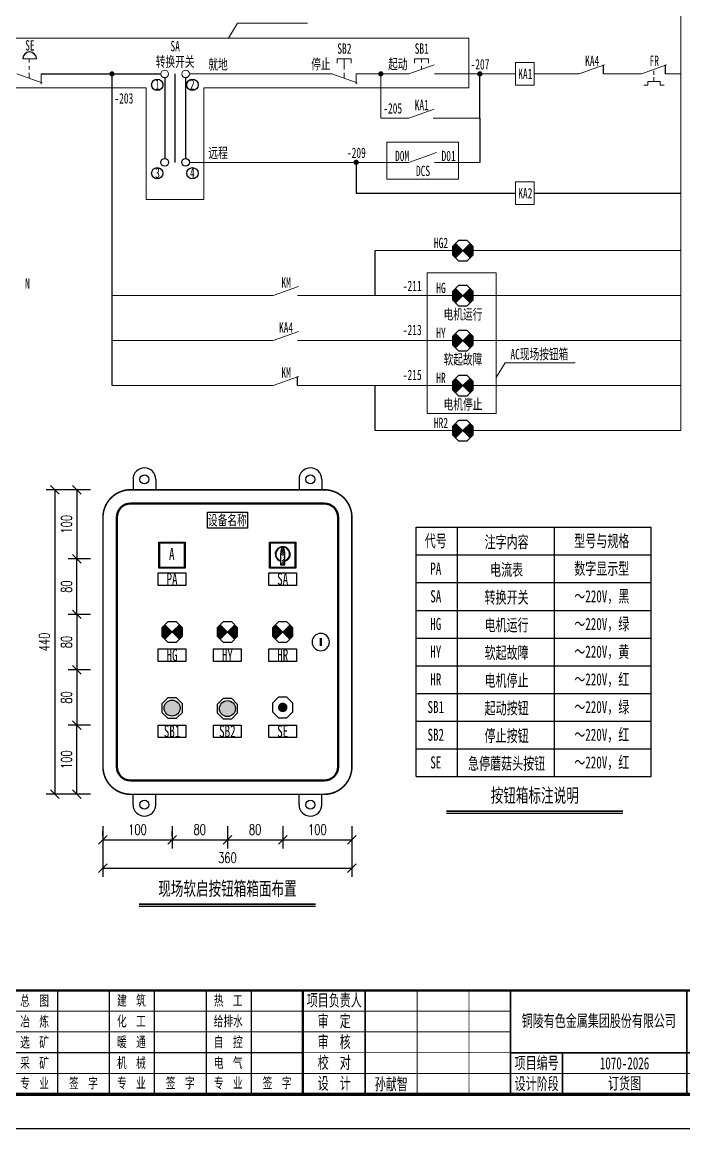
# Model space of a CAD drawing. Header units: millimetres. Extents: x -24326 to 675674, y 148048 to 606396.
# Drawn here: x 317151 to 336288, y 167048 to 199024 of the extents above; entities that cross this region are included whole.
import ezdxf
from ezdxf.enums import TextEntityAlignment as Align

# ---------------------------------------------------------------- set-up
doc = ezdxf.new("R2010")
doc.units = ezdxf.units.MM
doc.linetypes.add('常规', pattern=[20, 10, 0, 10])
for name, color, linetype in [('1', 7, 'Continuous'), ('4', 1, 'Continuous'), ('D1', 4, 'Continuous'), ('动力平面导线层', 3, '常规'), ('图框', 7, 'Continuous'), ('文字', 7, 'Continuous'), ('标注-照明', 7, 'Continuous'), ('照明平面导线层', 3, 'Continuous'), ('照明平面设备层', 1, 'Continuous'), ('电气-接地设计-接地线', 3, '接地线'), ('表格图框层', 7, 'Continuous')]:
    doc.layers.add(name, color=color, linetype=linetype)
for name, color, linetype, lineweight in [('CAXA0层', 7, 'Continuous', 25), ('SW', 8, 'Continuous', 20), ('TEXT', 4, 'Continuous', 0)]:
    doc.layers.add(name, color=color, linetype=linetype, lineweight=lineweight)
doc.styles.add('DIM_FONT', font='SIMPLEX', dxfattribs={"width": 0.7, "bigfont": 'GBCBIG'})
doc.styles.add('HZ', font='simsun.ttf', dxfattribs={"width": 0.75})
doc.styles.add('标准', font='NSimSun.ttf', dxfattribs={"width": 0.667})
doc.linetypes.add('接地线', pattern='A,500,[136,EESLTYPE.shx,S=100,R=0,X=0,Y=0],500,-200,60,-200', length=1460)
doc.dimstyles.new('副本 DIM20', dxfattribs={"dimtxt": 300, "dimasz": 2, "dimexe": 250, "dimexo": 300, "dimgap": 150, "dimtad": 1, "dimdec": 0, "dimlfac": 0.05, "dimzin": 0, "dimdsep": 46, "dimtxsty": 'DIM_FONT', "dimblk1": '_DIMX', "dimblk2": '_DIMX', "dimsah": 1, "dimcen": 0, "dimclrd": 3, "dimclre": 3, "dimclrt": 7, "dimadec": 0, "dimazin": 0, "dimtfac": 1, "dimtdec": 0, "dimtix": 1, "dimtmove": 2, "dimatfit": 3, "dimldrblk": '_DIMX', "dimfxl": 250, "dimtolj": 1, "dimtzin": 0, "dimarcsym": 0})

# ---------------------------------------------------------------- blocks, each defined once
blk = doc.blocks.new('3')
at = {"layer": 'TEXT', "color": 7, "lineweight": 25, "style": 'HZ', "width": 0.75}
for s, height, p in [('铜陵有色设计研究院有限责任公司', 400, (221501, 249018)), ('Tongling Nonferrous Design and Research Institute Co.,Ltd.', 200, (221613, 248659))]:
    blk.add_text(s, height=height, dxfattribs=at).set_placement(p)
blk = doc.blocks.new('铜陵有色图签02')
at = {"layer": '图框', "linetype": 'Continuous', "lineweight": 50}
for p, q in [((-38401, 3003), (-38401, 1)), ((-29100, 3001), (-29100, 0))]:
    blk.add_line(p, q, dxfattribs=at)
at = {"layer": '图框', "color": 7, "linetype": 'Continuous', "lineweight": 25}
for p, q in [((-36201, 3010), (-36201, 9)), ((-34701, 3010), (-34701, 9)), ((-33401, 3017), (-33401, 16)), ((-31901, 3017), (-31901, 16)), ((-30601, 3017), (-30601, 16)), ((-29100, 1201), (-37501, 1201))]:
    blk.add_line(p, q, dxfattribs=at)
at = {"layer": '图框', "color": 7, "linetype": 'Continuous', "lineweight": 35}
for p, q in [((-27300, 3001), (-27300, 1)), ((-21600, 1197), (-21600, -3)), ((-17100, 1200), (-17100, 0)), ((-15450, 0), (-15450, 1200)), ((-14550, 1200), (-14550, 0)), ((-12000, 1201), (-12000, 1)), ((-6900, 1202), (-6900, 2))]:
    blk.add_line(p, q, dxfattribs=at)
at = {"layer": '图框', "lineweight": 25}
blk.add_line((-17723, 1830), (-13223, 1830), dxfattribs=at)
at = {"layer": '图框', "lineweight": 70, "const_width": 70}
blk.add_lwpolyline([(-17980, 3001), (0, 3001), (-38401, 3001)], dxfattribs=at)
at = {"layer": '图框', "color": 7, "linetype": 'Continuous', "lineweight": 25, "const_width": 25}
for points in [[(-37501, 3000), (-37501, 0)], [(-25800, 3001), (-25800, 1)], [(-24300, 3001), (-24300, 1)], [(-23100, 2401), (-37501, 2401)], [(-23100, 1801), (-37501, 1801)], [(-23100, 1201), (-29100, 1201)], [(-602, 943), (-932, 371), (-272, 371), (-602, 943)], [(-12900, 600), (-18000, 600), (-37501, 600)]]:
    blk.add_lwpolyline(points, dxfattribs=at)
at = {"layer": '图框', "linetype": 'Continuous', "lineweight": 50, "const_width": 50}
for points in [[(-23100, 3001), (-23100, 1)], [(-18000, 3000), (-18000, 0)]]:
    blk.add_lwpolyline(points, dxfattribs=at)
at = {"layer": '图框', "lineweight": 50, "const_width": 50}
for points in [[(-12900, 3001), (-12900, 1)], [(-7800, 3001), (-7800, 1)], [(0, 3000), (0, 0)], [(-23100, 1200), (0, 1200)]]:
    blk.add_lwpolyline(points, dxfattribs=at)
at = {"layer": '图框', "lineweight": 25, "const_width": 35}
blk.add_lwpolyline([(-17723, 1930), (-13223, 1930)], dxfattribs=at)
at = {"layer": '图框', "color": 7, "linetype": 'Continuous', "lineweight": 35, "const_width": 25}
blk.add_lwpolyline([(-1200, 1201), (-1200, 0)], dxfattribs=at)
at = {"layer": '图框', "linetype": 'Continuous', "lineweight": 70, "const_width": 70}
blk.add_lwpolyline([(-38401, 1), (0, 0)], dxfattribs=at)
at = {"layer": '图框', "lineweight": 25}
blk.add_blockref('3', (-228268, -246986), dxfattribs=at)
at = {"layer": 'TEXT', "color": 7, "lineweight": 25, "style": '标准', "width": 0.667}
for s, height, p in [('总  图', 300, (-36862, 2555)), ('建  筑', 300, (-34062, 2562)), ('热  工', 300, (-31262, 2562)), ('项目负责人', 350, (-28197, 2541)), ('会', 300, (-37942, 2054)), ('冶  炼', 300, (-36862, 1955)), ('化  工', 300, (-34062, 1962)), ('给排水', 300, (-31262, 1962)), ('审  定', 350, (-28197, 1941)), ('签', 300, (-37942, 1404)), ('选  矿', 300, (-36862, 1355)), ('暖  通', 300, (-34062, 1362)), ('自  控', 300, (-31262, 1362)), ('审  核', 350, (-28197, 1341)), ('栏', 300, (-37942, 754)), ('采  矿', 300, (-36862, 754)), ('机  械', 300, (-34062, 761)), ('电  气', 300, (-31262, 761)), ('校  对', 350, (-28197, 741)), ('项目编号', 350, (-22343, 730)), ('专业', 350, (-17559, 730)), ('比例', 350, (-15009, 730)), ('所属', 350, (-12438, 730)), ('图号', 350, (-7339, 495)), ('专  业', 300, (-36862, 170)), ('签  字', 300, (-35449, 170)), ('专  业', 300, (-34062, 177)), ('签  字', 300, (-32649, 177)), ('专  业', 300, (-31262, 177)), ('签  字', 300, (-29849, 177)), ('设  计', 350, (-28197, 139)), ('设计阶段', 350, (-22343, 130)), ('图幅', 350, (-17559, 130)), ('日期', 350, (-15009, 130)), ('图号', 350, (-12438, 130))]:
    blk.add_text(s, height=height, dxfattribs=at).set_placement(p, align=Align.CENTER)
blk = doc.blocks.new('_Oblique')
at = {"color": 0, "linetype": 'ByBlock', "lineweight": -2}
blk.add_line((-0.5, -0.5), (0.5, 0.5), dxfattribs=at)
blk = doc.blocks.new('*D72')
at = {"layer": '1', "color": 3, "linetype": 'ByBlock', "lineweight": -2, "transparency": 16777216}
for p, q in [((319130, 181914), (318484, 181914)), ((318734, 181914), (318734, 180314)), ((319130, 180314), (318484, 180314))]:
    blk.add_line(p, q, dxfattribs=at)
at = {"layer": 'Defpoints', "color": 0, "linetype": 'ByBlock', "transparency": 16777216}
for p in [(319430, 181914), (318734, 180314), (319430, 180314)]:
    blk.add_point(p, dxfattribs=at)
at = {"layer": '1', "color": 3, "linetype": 'ByBlock', "lineweight": -2, "transparency": 16777216, "xscale": 250, "yscale": 250, "zscale": 250}
for p, rotation in [((318734, 181914), 90), ((318734, 180314), 270)]:
    blk.add_blockref('_Oblique', p, dxfattribs=dict(at, rotation=rotation))
at = {"layer": '1', "color": 7, "linetype": 'ByBlock', "transparency": 16777216, "insert": (318434, 181114), "char_height": 300, "attachment_point": 5, "rotation": 90, "style": 'DIM_FONT'}
blk.add_mtext('\\A1;80', dxfattribs=at)
blk = doc.blocks.new('_DIMX')
blk.add_line((-150, 0), (150, 0))
at = {"const_width": 50}
blk.add_lwpolyline([(-70, -70), (70, 70)], dxfattribs=at)
blk = doc.blocks.new('*D73')
at = {"layer": '1', "color": 3, "linetype": 'ByBlock', "lineweight": -2, "transparency": 16777216}
for p, q in [((318830, 185514), (317843, 185514)), ((318093, 185514), (318093, 176714)), ((318830, 176714), (317843, 176714))]:
    blk.add_line(p, q, dxfattribs=at)
at = {"layer": 'Defpoints', "color": 0, "linetype": 'ByBlock', "transparency": 16777216}
for p in [(319130, 185514), (318093, 176714), (319130, 176714)]:
    blk.add_point(p, dxfattribs=at)
at = {"layer": '1', "color": 3, "linetype": 'ByBlock', "lineweight": -2, "transparency": 16777216, "xscale": 250, "yscale": 250, "zscale": 250}
for p, rotation in [((318093, 185514), 90), ((318093, 176714), 270)]:
    blk.add_blockref('_Oblique', p, dxfattribs=dict(at, rotation=rotation))
at = {"layer": '1', "color": 7, "linetype": 'ByBlock', "transparency": 16777216, "insert": (317793, 181114), "char_height": 300, "attachment_point": 5, "rotation": 90, "style": 'DIM_FONT'}
blk.add_mtext('\\A1;440', dxfattribs=at)
blk = doc.blocks.new('*D74')
at = {"layer": '1', "color": 3, "linetype": 'ByBlock', "lineweight": -2, "transparency": 16777216}
for p, q in [((319130, 185514), (318484, 185514)), ((318734, 185514), (318734, 183514)), ((319130, 183514), (318484, 183514))]:
    blk.add_line(p, q, dxfattribs=at)
at = {"layer": 'Defpoints', "color": 0, "linetype": 'ByBlock', "transparency": 16777216}
for p in [(319430, 185514), (318734, 183514), (319430, 183514)]:
    blk.add_point(p, dxfattribs=at)
at = {"layer": '1', "color": 3, "linetype": 'ByBlock', "lineweight": -2, "transparency": 16777216, "xscale": 250, "yscale": 250, "zscale": 250}
for p, rotation in [((318734, 185514), 90), ((318734, 183514), 270)]:
    blk.add_blockref('_Oblique', p, dxfattribs=dict(at, rotation=rotation))
at = {"layer": '1', "color": 7, "linetype": 'ByBlock', "transparency": 16777216, "insert": (318434, 184514), "char_height": 300, "attachment_point": 5, "rotation": 90, "style": 'DIM_FONT'}
blk.add_mtext('\\A1;100', dxfattribs=at)
blk = doc.blocks.new('*D75')
at = {"layer": '1', "color": 3, "linetype": 'ByBlock', "lineweight": -2, "transparency": 16777216}
for p, q in [((318975, 183514), (318484, 183514)), ((318734, 181914), (318734, 183514)), ((318913, 181914), (318484, 181914))]:
    blk.add_line(p, q, dxfattribs=at)
at = {"layer": 'Defpoints', "color": 0, "linetype": 'ByBlock', "transparency": 16777216}
for p in [(318734, 183514), (319275, 183514), (319213, 181914)]:
    blk.add_point(p, dxfattribs=at)
at = {"layer": '1', "color": 3, "linetype": 'ByBlock', "lineweight": -2, "transparency": 16777216, "xscale": 250, "yscale": 250, "zscale": 250}
for p, rotation in [((318734, 183514), 90), ((318734, 181914), 270)]:
    blk.add_blockref('_Oblique', p, dxfattribs=dict(at, rotation=rotation))
at = {"layer": '1', "color": 7, "linetype": 'ByBlock', "transparency": 16777216, "insert": (318434, 182714), "char_height": 300, "attachment_point": 5, "rotation": 90, "style": 'DIM_FONT'}
blk.add_mtext('\\A1;80', dxfattribs=at)
blk = doc.blocks.new('*D76')
at = {"layer": '1', "color": 3, "linetype": 'ByBlock', "lineweight": -2, "transparency": 16777216}
for p, q in [((323087, 175791), (323087, 175145)), ((324688, 175791), (324688, 175145)), ((323087, 175395), (324688, 175395))]:
    blk.add_line(p, q, dxfattribs=at)
at = {"layer": 'Defpoints', "color": 0, "linetype": 'ByBlock', "transparency": 16777216}
for p in [(323087, 176091), (324688, 176091), (324688, 175395)]:
    blk.add_point(p, dxfattribs=at)
at = {"layer": '1', "color": 3, "linetype": 'ByBlock', "lineweight": -2, "transparency": 16777216, "xscale": 250, "yscale": 250, "zscale": 250, "rotation": 180}
blk.add_blockref('_Oblique', (323087, 175395), dxfattribs=at)
at = {"layer": '1', "color": 3, "linetype": 'ByBlock', "lineweight": -2, "transparency": 16777216, "xscale": 250, "yscale": 250, "zscale": 250}
blk.add_blockref('_Oblique', (324688, 175395), dxfattribs=at)
at = {"layer": '1', "color": 7, "linetype": 'ByBlock', "transparency": 16777216, "insert": (323888, 175695), "char_height": 300, "attachment_point": 5, "style": 'DIM_FONT'}
blk.add_mtext('\\A1;80', dxfattribs=at)
blk = doc.blocks.new('*D77')
at = {"layer": '1', "color": 3, "linetype": 'ByBlock', "lineweight": -2, "transparency": 16777216}
for p, q in [((324688, 175791), (324688, 175145)), ((326688, 175791), (326688, 175145)), ((324688, 175395), (326688, 175395))]:
    blk.add_line(p, q, dxfattribs=at)
at = {"layer": 'Defpoints', "color": 0, "linetype": 'ByBlock', "transparency": 16777216}
for p in [(324688, 176091), (326688, 176091), (326688, 175395)]:
    blk.add_point(p, dxfattribs=at)
at = {"layer": '1', "color": 3, "linetype": 'ByBlock', "lineweight": -2, "transparency": 16777216, "xscale": 250, "yscale": 250, "zscale": 250, "rotation": 180}
blk.add_blockref('_Oblique', (324688, 175395), dxfattribs=at)
at = {"layer": '1', "color": 3, "linetype": 'ByBlock', "lineweight": -2, "transparency": 16777216, "xscale": 250, "yscale": 250, "zscale": 250}
blk.add_blockref('_Oblique', (326688, 175395), dxfattribs=at)
at = {"layer": '1', "color": 7, "linetype": 'ByBlock', "transparency": 16777216, "insert": (325688, 175695), "char_height": 300, "attachment_point": 5, "style": 'DIM_FONT'}
blk.add_mtext('\\A1;100', dxfattribs=at)
blk = doc.blocks.new('*D78')
at = {"layer": '1', "color": 3, "linetype": 'ByBlock', "lineweight": -2, "transparency": 16777216}
for p, q in [((319488, 175791), (319488, 174330)), ((326688, 175791), (326688, 174330)), ((319488, 174580), (326688, 174580))]:
    blk.add_line(p, q, dxfattribs=at)
at = {"layer": 'Defpoints', "color": 0, "linetype": 'ByBlock', "transparency": 16777216}
for p in [(319488, 176091), (326688, 176091), (326688, 174580)]:
    blk.add_point(p, dxfattribs=at)
at = {"layer": '1', "color": 3, "linetype": 'ByBlock', "lineweight": -2, "transparency": 16777216, "xscale": 250, "yscale": 250, "zscale": 250, "rotation": 180}
blk.add_blockref('_Oblique', (319488, 174580), dxfattribs=at)
at = {"layer": '1', "color": 3, "linetype": 'ByBlock', "lineweight": -2, "transparency": 16777216, "xscale": 250, "yscale": 250, "zscale": 250}
blk.add_blockref('_Oblique', (326688, 174580), dxfattribs=at)
at = {"layer": '1', "color": 7, "linetype": 'ByBlock', "transparency": 16777216, "insert": (323088, 174880), "char_height": 300, "attachment_point": 5, "style": 'DIM_FONT'}
blk.add_mtext('\\A1;360', dxfattribs=at)
blk = doc.blocks.new('*D79')
at = {"layer": '1', "color": 3, "linetype": 'ByBlock', "lineweight": -2, "transparency": 16777216}
for p, q in [((319130, 178714), (318484, 178714)), ((318734, 176714), (318734, 178714)), ((319130, 176714), (318484, 176714))]:
    blk.add_line(p, q, dxfattribs=at)
at = {"layer": 'Defpoints', "color": 0, "linetype": 'ByBlock', "transparency": 16777216}
for p in [(318734, 178714), (319430, 178714), (319430, 176714)]:
    blk.add_point(p, dxfattribs=at)
at = {"layer": '1', "color": 3, "linetype": 'ByBlock', "lineweight": -2, "transparency": 16777216, "xscale": 250, "yscale": 250, "zscale": 250}
for p, rotation in [((318734, 178714), 90), ((318734, 176714), 270)]:
    blk.add_blockref('_Oblique', p, dxfattribs=dict(at, rotation=rotation))
at = {"layer": '1', "color": 7, "linetype": 'ByBlock', "transparency": 16777216, "insert": (318434, 177714), "char_height": 300, "attachment_point": 5, "rotation": 90, "style": 'DIM_FONT'}
blk.add_mtext('\\A1;100', dxfattribs=at)
blk = doc.blocks.new('*D80')
at = {"layer": '1', "color": 3, "linetype": 'ByBlock', "lineweight": -2, "transparency": 16777216}
for p, q in [((318913, 180314), (318484, 180314)), ((318734, 180314), (318734, 178714)), ((318975, 178714), (318484, 178714))]:
    blk.add_line(p, q, dxfattribs=at)
at = {"layer": 'Defpoints', "color": 0, "linetype": 'ByBlock', "transparency": 16777216}
for p in [(319213, 180314), (318734, 178714), (319275, 178714)]:
    blk.add_point(p, dxfattribs=at)
at = {"layer": '1', "color": 3, "linetype": 'ByBlock', "lineweight": -2, "transparency": 16777216, "xscale": 250, "yscale": 250, "zscale": 250}
for p, rotation in [((318734, 180314), 90), ((318734, 178714), 270)]:
    blk.add_blockref('_Oblique', p, dxfattribs=dict(at, rotation=rotation))
at = {"layer": '1', "color": 7, "linetype": 'ByBlock', "transparency": 16777216, "insert": (318434, 179514), "char_height": 300, "attachment_point": 5, "rotation": 90, "style": 'DIM_FONT'}
blk.add_mtext('\\A1;80', dxfattribs=at)
blk = doc.blocks.new('*D81')
at = {"layer": '1', "color": 3, "linetype": 'ByBlock', "lineweight": -2, "transparency": 16777216}
for p, q in [((319488, 175507), (319488, 175645)), ((321488, 175507), (321488, 175645)), ((319488, 175395), (321488, 175395))]:
    blk.add_line(p, q, dxfattribs=at)
at = {"layer": 'Defpoints', "color": 0, "linetype": 'ByBlock', "transparency": 16777216}
for p in [(321488, 175395), (319488, 175207), (321488, 175207)]:
    blk.add_point(p, dxfattribs=at)
at = {"layer": '1', "color": 3, "linetype": 'ByBlock', "lineweight": -2, "transparency": 16777216, "xscale": 250, "yscale": 250, "zscale": 250, "rotation": 180}
blk.add_blockref('_Oblique', (319488, 175395), dxfattribs=at)
at = {"layer": '1', "color": 3, "linetype": 'ByBlock', "lineweight": -2, "transparency": 16777216, "xscale": 250, "yscale": 250, "zscale": 250}
blk.add_blockref('_Oblique', (321488, 175395), dxfattribs=at)
at = {"layer": '1', "color": 7, "linetype": 'ByBlock', "transparency": 16777216, "insert": (320488, 175695), "char_height": 300, "attachment_point": 5, "style": 'DIM_FONT'}
blk.add_mtext('\\A1;100', dxfattribs=at)
blk = doc.blocks.new('*D82')
at = {"layer": '1', "color": 3, "linetype": 'ByBlock', "lineweight": -2, "transparency": 16777216}
for p, q in [((321486, 175791), (321486, 175145)), ((323087, 175791), (323087, 175145)), ((321486, 175395), (323087, 175395))]:
    blk.add_line(p, q, dxfattribs=at)
at = {"layer": 'Defpoints', "color": 0, "linetype": 'ByBlock', "transparency": 16777216}
for p in [(321486, 176091), (323087, 176091), (323087, 175395)]:
    blk.add_point(p, dxfattribs=at)
at = {"layer": '1', "color": 3, "linetype": 'ByBlock', "lineweight": -2, "transparency": 16777216, "xscale": 250, "yscale": 250, "zscale": 250, "rotation": 180}
blk.add_blockref('_Oblique', (321486, 175395), dxfattribs=at)
at = {"layer": '1', "color": 3, "linetype": 'ByBlock', "lineweight": -2, "transparency": 16777216, "xscale": 250, "yscale": 250, "zscale": 250}
blk.add_blockref('_Oblique', (323087, 175395), dxfattribs=at)
at = {"layer": '1', "color": 7, "linetype": 'ByBlock', "transparency": 16777216, "insert": (322286, 175695), "char_height": 300, "attachment_point": 5, "style": 'DIM_FONT'}
blk.add_mtext('\\A1;80', dxfattribs=at)

msp = doc.modelspace()

# ---------------------------------------------------------------- hatches: boundary and pattern name
at = {"linetype": 'ByBlock', "lineweight": 25}
h = msp.add_hatch(dxfattribs=at)
h.set_pattern_fill('ANSI31', color=3, scale=184.8, style=0)
h.set_pattern_definition([(45, (-234505.448, 194617.009), (-16.3341666, 16.3341666), [])])
h.paths.add_polyline_path([(329896.9, 192422), (329688, 192631.3, 0.1991281), (329601.2, 192422, 0.1986966), (329687.7, 192213.1)])
h.paths.add_polyline_path([(330106.2, 192631), (329896.9, 192422), (330105.8, 192212.8, 0.1991281), (330192.6, 192422, 0.1986966)])
h = msp.add_hatch(dxfattribs=at)
h.set_pattern_fill('ANSI31', color=3, scale=184.8, style=0)
h.set_pattern_definition([(45, (-234505.448, 193317.009), (-16.3341666, 16.3341666), [])])
h.paths.add_polyline_path([(329896.9, 191122), (329688, 191331.3, 0.1991281), (329601.2, 191122, 0.1986966), (329687.7, 190913.1)])
h.paths.add_polyline_path([(330106.2, 191331), (329896.9, 191122), (330105.8, 190912.8, 0.1991281), (330192.6, 191122, 0.1986966)])
h = msp.add_hatch(dxfattribs=at)
h.set_pattern_fill('ANSI31', color=2, scale=184.8, style=0)
h.set_pattern_definition([(45, (-234505.448, 192017.009), (-16.3341666, 16.3341666), [])])
h.paths.add_polyline_path([(329896.9, 189822), (329688, 190031.3, 0.1991281), (329601.2, 189822, 0.1986966), (329687.7, 189613.1)])
h.paths.add_polyline_path([(330106.2, 190031), (329896.9, 189822), (330105.8, 189612.8, 0.1991281), (330192.6, 189822, 0.1986966)])
h = msp.add_hatch(dxfattribs=at)
h.set_pattern_fill('ANSI31', color=1, scale=184.8, style=0)
h.set_pattern_definition([(45, (-234505.448, 190717.009), (-16.3341666, 16.3341666), [])])
h.paths.add_polyline_path([(329896.9, 188522), (329688, 188731.3, 0.1991281), (329601.2, 188522, 0.1986966), (329687.7, 188313.1)])
h.paths.add_polyline_path([(330106.2, 188731), (329896.9, 188522), (330105.8, 188312.8, 0.1991281), (330192.6, 188522, 0.1986966)])
h = msp.add_hatch(dxfattribs=at)
h.set_pattern_fill('ANSI31', color=1, scale=184.8, style=0)
h.set_pattern_definition([(45, (-234505.448, 189417.009), (-16.3341666, 16.3341666), [])])
h.paths.add_polyline_path([(329896.9, 187222), (329688, 187431.3, 0.1991281), (329601.2, 187222, 0.1986966), (329687.7, 187013.1)])
h.paths.add_polyline_path([(330106.2, 187431), (329896.9, 187222), (330105.8, 187012.8, 0.1991281), (330192.6, 187222, 0.1986966)])
h = msp.add_hatch(dxfattribs=at)
h.set_pattern_fill('ANSI31', color=3, scale=184.8, style=0)
h.set_pattern_definition([(45, (-242913.943, 183599.88), (-16.3341666, 16.3341666), [])])
h.paths.add_polyline_path([(321488.4, 181404.9), (321279.5, 181614.2, 0.1991281), (321192.7, 181404.9, 0.1986966), (321279.2, 181196)])
h.paths.add_polyline_path([(321697.7, 181613.8), (321488.4, 181404.9), (321697.3, 181195.7, 0.1991281), (321784.1, 181404.9, 0.1986966)])
h = msp.add_hatch(dxfattribs=at)
h.set_pattern_fill('ANSI31', color=2, scale=184.8, style=0)
h.set_pattern_definition([(45, (-239924.145, 183599.88), (-16.3341666, 16.3341666), [])])
h.paths.add_polyline_path([(323088.4, 181404.9), (322879.5, 181614.2, 0.1991281), (322792.7, 181404.9, 0.1986966), (322879.1, 181196)])
h.paths.add_polyline_path([(323297.6, 181613.8), (323088.4, 181404.9), (323297.3, 181195.7, 0.1991281), (323384, 181404.9, 0.1986966)])
h = msp.add_hatch(dxfattribs=at)
h.set_pattern_fill('ANSI31', color=1, scale=184.8, style=0)
h.set_pattern_definition([(45, (-238324.09, 183599.88), (-16.3341666, 16.3341666), [])])
h.paths.add_polyline_path([(324688.4, 181404.9), (324479.5, 181614.2, 0.1991281), (324392.7, 181404.9, 0.1986966), (324479.2, 181196)])
h.paths.add_polyline_path([(324897.7, 181613.8), (324688.4, 181404.9), (324897.3, 181195.7, 0.1991281), (324984.1, 181404.9, 0.1986966)])
at = {"layer": '文字', "linetype": 'ByBlock', "ltscale": 0.2}
h = msp.add_hatch(dxfattribs=at)
h.set_pattern_fill('ANSI31', color=0, scale=308, style=0)
h.set_pattern_definition([(45, (-3039416.177, 1556593.168), (-27.22361108, 27.22361108), [])])
edge = h.paths.add_edge_path()
edge.add_line((324749.4, 183341.8), (324749.4, 183617.1))
edge.add_line((324624.7, 183617.1), (324624.7, 183341.8))
edge.add_arc((323853, 183617.1), 896.4, 360, 366.23113)
edge.add_arc((324268.8, 183662.5), 478.1, 6.23113, 14.76697)
edge.add_arc((324527.7, 183730.7), 210.4, 14.76697, 32.47163)
edge.add_arc((324687, 183832.1), 21.5, 32.47163, 90)
edge.add_arc((324687, 183832.1), 21.5, 90, 147.52837)
edge.add_arc((324846.3, 183730.7), 210.4, 147.52837, 165.23303)
edge.add_arc((325105.2, 183662.5), 478.1, 165.23303, 173.76887)
edge.add_arc((325521, 183617.1), 896.4, 173.76887, 180)
edge.add_line((324624.7, 183341.8), (324749.4, 183341.8))
at = {"layer": '电气-接地设计-接地线', "linetype": 'ByBlock', "ltscale": 0.2}
h = msp.add_hatch(color=3, dxfattribs=at)
edge = h.paths.add_edge_path()
edge.add_arc((321488.4, 179204.9), 230.3, 0, 360)
h = msp.add_hatch(color=1, dxfattribs=at)
edge = h.paths.add_edge_path()
edge.add_arc((323088.4, 179189.4), 230.3, 0, 360)
h = msp.add_hatch(color=1, dxfattribs=at)
edge = h.paths.add_edge_path()
edge.add_arc((324687, 179224.9), 138.2, 0, 360)

# ---------------------------------------------------------------- linework, layer by layer
at = {"color": 0, "linetype": 'ByBlock', "lineweight": 20}
for p, q in [((335424, 197619.9), (335424, 197499.3)), ((333263.2, 197529.5), (331956.3, 197529.5)), ((335058.5, 197529.5), (333964.9, 197529.5)), ((335243.1, 197203.2), (335243.1, 197311.7)), ((335243.1, 197311.7), (335604.9, 197311.7)), ((335424, 197432.3), (335424, 197311.7)), ((335604.9, 197311.7), (335604.9, 197203.2)), ((336203.2, 197529.5), (335760.2, 197529.5)), ((335134.6, 197203.2), (335243.1, 197203.2)), ((335604.9, 197203.2), (335713.4, 197203.2))]:
    msp.add_line(p, q, dxfattribs=at)
at = {"color": 3, "linetype": 'ByBlock', "lineweight": 25}
for p, q in [((330106.2, 192631), (329687.7, 192213.1)), ((330105.8, 192212.8), (329688, 192631.3)), ((330106.2, 191331), (329687.7, 190913.1)), ((330105.8, 190912.8), (329688, 191331.3)), ((321697.7, 181613.8), (321279.2, 181196)), ((321697.3, 181195.7), (321279.5, 181614.2))]:
    msp.add_line(p, q, dxfattribs=at)
at = {"color": 2, "linetype": 'ByBlock', "lineweight": 25}
for p, q in [((330106.2, 190031), (329687.7, 189613.1)), ((330105.8, 189612.8), (329688, 190031.3)), ((323297.6, 181613.8), (322879.1, 181196)), ((323297.3, 181195.7), (322879.5, 181614.2))]:
    msp.add_line(p, q, dxfattribs=at)
at = {"color": 1, "linetype": 'ByBlock', "lineweight": 25}
for p, q in [((330106.2, 188731), (329687.7, 188313.1)), ((330105.8, 188312.8), (329688, 188731.3)), ((330106.2, 187431), (329687.7, 187013.1)), ((330105.8, 187012.8), (329688, 187431.3)), ((324897.7, 181613.8), (324479.2, 181196)), ((324897.3, 181195.7), (324479.5, 181614.2))]:
    msp.add_line(p, q, dxfattribs=at)
at = {"color": 0, "linetype": 'ByBlock', "lineweight": 25}
for p, q in [((324624.7, 183617.1), (324624.7, 183341.8)), ((324749.4, 183341.8), (324749.4, 183617.1)), ((324624.7, 183341.8), (324749.4, 183341.8))]:
    msp.add_line(p, q, dxfattribs=at)
at = {"color": 7, "linetype": 'ByBlock', "lineweight": 20, "const_width": 75}
for points in [[(319710.4, 197529.5, 1), (319785.4, 197529.5, 1)], [(327486.3, 197529.5, 1), (327561.3, 197529.5, 1)], [(330349.9, 197529.5, 1), (330424.9, 197529.5, 1)], [(326775.6, 194973.2, 1), (326850.6, 194973.2, 1)]]:
    msp.add_lwpolyline(points, format="xyb", close=True, dxfattribs=at)
at = {"color": 3, "linetype": 'ByBlock', "lineweight": 25}
for points in [[(329774.4, 192717.7), (329601.2, 192544.5), (329601.2, 192299.6), (329774.4, 192126.4), (330019.4, 192126.4), (330192.6, 192299.6), (330192.6, 192544.5), (330019.4, 192717.7)], [(329774.4, 191417.7), (329601.2, 191244.5), (329601.2, 190999.6), (329774.4, 190826.4), (330019.4, 190826.4), (330192.6, 190999.6), (330192.6, 191244.5), (330019.4, 191417.7)], [(321365.9, 181700.6), (321192.7, 181527.4), (321192.7, 181282.4), (321365.9, 181109.2), (321610.9, 181109.2), (321784.1, 181282.4), (321784.1, 181527.4), (321610.9, 181700.6)]]:
    msp.add_lwpolyline(points, close=True, dxfattribs=at)
at = {"color": 2, "linetype": 'ByBlock', "lineweight": 25}
for points in [[(329774.4, 190117.7), (329601.2, 189944.5), (329601.2, 189699.6), (329774.4, 189526.4), (330019.4, 189526.4), (330192.6, 189699.6), (330192.6, 189944.5), (330019.4, 190117.7)], [(322965.9, 181700.6), (322792.7, 181527.4), (322792.7, 181282.4), (322965.9, 181109.2), (323210.8, 181109.2), (323384, 181282.4), (323384, 181527.4), (323210.8, 181700.6)]]:
    msp.add_lwpolyline(points, close=True, dxfattribs=at)
at = {"color": 1, "linetype": 'ByBlock', "lineweight": 25}
for points in [[(329774.4, 188817.7), (329601.2, 188644.5), (329601.2, 188399.6), (329774.4, 188226.4), (330019.4, 188226.4), (330192.6, 188399.6), (330192.6, 188644.5), (330019.4, 188817.7)], [(329774.4, 187517.7), (329601.2, 187344.5), (329601.2, 187099.6), (329774.4, 186926.4), (330019.4, 186926.4), (330192.6, 187099.6), (330192.6, 187344.5), (330019.4, 187517.7)], [(324565.9, 181700.6), (324392.7, 181527.4), (324392.7, 181282.4), (324565.9, 181109.2), (324810.9, 181109.2), (324984.1, 181282.4), (324984.1, 181527.4), (324810.9, 181700.6)]]:
    msp.add_lwpolyline(points, close=True, dxfattribs=at)
at = {"color": 252, "linetype": 'ByBlock', "lineweight": 50}
for points in [[(320288.4, 185113.6, 0.4142136), (319888.4, 184713.6)], [(326288.4, 184713.6, 0.4142136), (325888.4, 185113.6)], [(319888.4, 177513.6, 0.4142136), (320288.4, 177113.6)], [(325888.4, 177113.6, 0.4142136), (326288.4, 177513.6)]]:
    msp.add_lwpolyline(points, format="xyb", dxfattribs=at)
for points in [[(320288.4, 185113.6), (325888.4, 185113.6)], [(319888.4, 177513.6), (319888.4, 184713.6)], [(326288.4, 184713.6), (326288.4, 177513.6)], [(325888.4, 177113.6), (320288.4, 177113.6)]]:
    msp.add_lwpolyline(points, dxfattribs=at)
at = {"color": 0, "linetype": 'ByBlock', "lineweight": 25}
for points in [[(322508.8, 184863.6), (323668, 184863.6), (323668, 184407.6), (322508.8, 184407.6)], [(324305.8, 183998.8), (325068.3, 183998.8), (325068.3, 183246.6), (324305.8, 183246.6)], [(321089.4, 183113.6), (321887.5, 183113.6), (321887.5, 182750.8), (321089.4, 182750.8)], [(324289.4, 183113.6), (325087.5, 183113.6), (325087.5, 182750.8), (324289.4, 182750.8)], [(321089.4, 180913.6), (321887.5, 180913.6), (321887.5, 180550.8), (321089.4, 180550.8)], [(322689.3, 180913.6), (323487.4, 180913.6), (323487.4, 180550.8), (322689.3, 180550.8)], [(324289.4, 180913.6), (325087.5, 180913.6), (325087.5, 180550.8), (324289.4, 180550.8)], [(321089.4, 178713.6), (321887.5, 178713.6), (321887.5, 178350.8), (321089.4, 178350.8)], [(322689.3, 178713.6), (323487.4, 178713.6), (323487.4, 178350.8), (322689.3, 178350.8)], [(324289.4, 178713.6), (325087.5, 178713.6), (325087.5, 178350.8), (324289.4, 178350.8)]]:
    msp.add_lwpolyline(points, close=True, dxfattribs=at)
at = {"color": 6, "linetype": 'ByBlock', "lineweight": 25}
msp.add_lwpolyline([(321105.8, 183998.8), (321868.3, 183998.8), (321868.3, 183246.6), (321105.8, 183246.6)], close=True, dxfattribs=at)
at = {"color": 0, "linetype": 'ByBlock', "lineweight": 25}
msp.add_lwpolyline([(324749.4, 183617.1, 0.0271951), (324744.1, 183714.4, 0.0372619), (324731.1, 183784.3, 0.0774052), (324705.2, 183843.7, 0.2564233), (324687, 183853.6, 0.2564233), (324668.9, 183843.7, 0.0774052), (324642.9, 183784.3, 0.0372619), (324630, 183714.4, 0.0271951), (324624.7, 183617.1, 0.0271951)], format="xyb", dxfattribs=at)
at = {"color": 3, "linetype": 'ByBlock', "const_width": 64}
msp.add_lwpolyline([(325788.7, 181233.4), (325788.7, 180997.5)], dxfattribs=at)
at = {"linetype": 'ByBlock', "lineweight": 25}
for points in [[(321365.9, 179500.6), (321192.7, 179327.4), (321192.7, 179082.4), (321365.9, 178909.2), (321610.9, 178909.2), (321784.1, 179082.4), (321784.1, 179327.4), (321610.9, 179500.6)], [(322965.9, 179485.1), (322792.7, 179311.9), (322792.7, 179066.9), (322965.9, 178893.7), (323210.8, 178893.7), (323384, 179066.9), (323384, 179311.9), (323210.8, 179485.1)], [(324565.9, 179516.1), (324392.7, 179342.9), (324392.7, 179098), (324565.9, 178924.8), (324810.9, 178924.8), (324984.1, 179098), (324984.1, 179342.9), (324810.9, 179516.1)]]:
    msp.add_lwpolyline(points, close=True, dxfattribs=at)
at = {"color": 0, "linetype": 'ByBlock', "lineweight": 25}
for radius, start, end in [(216.5, 286.73948, 253.26052), (200.7, 288.0965, 251.9035)]:
    msp.add_arc((324687, 183652.9), radius, start, end, dxfattribs=at)
at = {"color": 3, "linetype": 'ByBlock'}
for start, end in [(90, 270), (270, 90)]:
    msp.add_arc((325788.4, 181113.6), 250, start, end, dxfattribs=at)
at = {"layer": '4', "color": 0, "linetype": 'ByBlock'}
for p, q in [((320358.4, 185813.6), (320358.4, 185513.6)), ((321018.4, 185813.6), (321018.4, 185513.6)), ((325158.4, 185813.6), (325158.4, 185513.6)), ((325818.4, 185813.6), (325818.4, 185513.6)), ((320358.4, 176413.6), (320358.4, 176713.6)), ((321018.4, 176413.6), (321018.4, 176713.6)), ((325158.4, 176413.6), (325158.4, 176713.6)), ((325818.4, 176413.6), (325818.4, 176713.6))]:
    msp.add_line(p, q, dxfattribs=at)
at = {"layer": '4', "color": 0, "linetype": 'ByBlock', "const_width": 45}
for points in [[(320288.4, 185513.6, 0.4142136), (319488.4, 184713.6)], [(326688.4, 184713.6, 0.4142136), (325888.4, 185513.6)], [(319488.4, 177513.6, 0.4142136), (320288.4, 176713.6)], [(325888.4, 176713.6, 0.4142136), (326688.4, 177513.6)]]:
    msp.add_lwpolyline(points, format="xyb", dxfattribs=at)
for points in [[(320288.4, 185513.6), (325888.4, 185513.6)], [(319488.4, 177513.6), (319488.4, 184713.6)], [(326688.4, 184713.6), (326688.4, 177513.6)], [(325888.4, 176713.6), (320288.4, 176713.6)]]:
    msp.add_lwpolyline(points, dxfattribs=at)
at = {"layer": '4', "color": 0, "linetype": 'ByBlock'}
for centre in [(320688.4, 185813.6), (325488.4, 185813.6), (320688.4, 176413.6), (325488.4, 176413.6)]:
    msp.add_circle(centre, 130, dxfattribs=at)
for centre, start, end in [((320688.4, 185813.6), 0, 180), ((325488.4, 185813.6), 0, 180), ((320688.4, 176413.6), 180, 0), ((325488.4, 176413.6), 180, 0)]:
    msp.add_arc(centre, 330, start, end, dxfattribs=at)
at = {"layer": 'CAXA0层', "color": 2, "linetype": 'ByBlock', "lineweight": 40}
for p, q in [((329426.8, 176227.8), (334525, 176227.8)), ((320539.6, 173536), (325637.7, 173536))]:
    msp.add_line(p, q, dxfattribs=at)
at = {"layer": 'CAXA0层', "color": 2, "linetype": 'ByBlock', "lineweight": 0}
for p, q in [((329426.8, 176162.3), (334525, 176162.3)), ((320539.6, 173470.5), (325637.7, 173470.5))]:
    msp.add_line(p, q, dxfattribs=at)
at = {"layer": 'D1', "color": 1, "linetype": 'ByBlock'}
msp.add_arc((317368, 197961.1), 200.5, 0, 180, dxfattribs=at)
at = {"layer": 'SW', "color": 7, "linetype": 'ByBlock', "lineweight": 25}
for p, q in [((328542.5, 184429.5), (329742.5, 184429.5)), ((328542.5, 183629.5), (328542.5, 184429.5)), ((329742.5, 184429.5), (332542.5, 184429.5)), ((329742.5, 183629.5), (329742.5, 184429.5)), ((332542.5, 183629.5), (332542.5, 184429.5)), ((332542.5, 184429.5), (335342.5, 184429.5)), ((335342.5, 183629.5), (335342.5, 184429.5)), ((328542.5, 183629.5), (329742.5, 183629.5)), ((328542.5, 182829.5), (328542.5, 183629.5)), ((329742.5, 183629.5), (332542.5, 183629.5)), ((329742.5, 182829.5), (329742.5, 183629.5)), ((332542.5, 182829.5), (332542.5, 183629.5)), ((332542.5, 183629.5), (335342.5, 183629.5)), ((335342.5, 182829.5), (335342.5, 183629.5)), ((335342.5, 182829.5), (335342.5, 183629.5)), ((328542.5, 182829.5), (329742.5, 182829.5)), ((328542.5, 182029.5), (328542.5, 182829.5)), ((329742.5, 182829.5), (332542.5, 182829.5)), ((329742.5, 182029.5), (329742.5, 182829.5)), ((332542.5, 182829.5), (335342.5, 182829.5)), ((332542.5, 182029.5), (332542.5, 182829.5)), ((335342.5, 182029.5), (335342.5, 182829.5)), ((335342.5, 182029.5), (335342.5, 182829.5)), ((328542.5, 181229.5), (328542.5, 182029.5)), ((328542.5, 182029.5), (329742.5, 182029.5)), ((329742.5, 181229.5), (329742.5, 182029.5)), ((329742.5, 182029.5), (332542.5, 182029.5)), ((332542.5, 181229.5), (332542.5, 182029.5)), ((332542.5, 182029.5), (335342.5, 182029.5)), ((335342.5, 181229.5), (335342.5, 182029.5)), ((335342.5, 181229.5), (335342.5, 182029.5)), ((328542.5, 181229.5), (329742.5, 181229.5)), ((328542.5, 180429.5), (328542.5, 181229.5)), ((329742.5, 181229.5), (332542.5, 181229.5)), ((329742.5, 180429.5), (329742.5, 181229.5)), ((332542.5, 180429.5), (332542.5, 181229.5)), ((332542.5, 181229.5), (335342.5, 181229.5)), ((335342.5, 180429.5), (335342.5, 181229.5)), ((335342.5, 180429.5), (335342.5, 181229.5)), ((328542.5, 180429.5), (329742.5, 180429.5)), ((328542.5, 179629.5), (328542.5, 180429.5)), ((329742.5, 180429.5), (332542.5, 180429.5)), ((329742.5, 179629.5), (329742.5, 180429.5)), ((332542.5, 179629.5), (332542.5, 180429.5)), ((332542.5, 180429.5), (335342.5, 180429.5)), ((335342.5, 179629.5), (335342.5, 180429.5)), ((335342.5, 179629.5), (335342.5, 180429.5)), ((328542.5, 179629.5), (329742.5, 179629.5)), ((328542.5, 178829.5), (328542.5, 179629.5)), ((329742.5, 179629.5), (332542.5, 179629.5)), ((329742.5, 178829.5), (329742.5, 179629.5)), ((332542.5, 178829.5), (332542.5, 179629.5)), ((332542.5, 179629.5), (335342.5, 179629.5)), ((335342.5, 178829.5), (335342.5, 179629.5)), ((335342.5, 178829.5), (335342.5, 179629.5)), ((328542.5, 178829.5), (329742.5, 178829.5)), ((328542.5, 178029.5), (328542.5, 178829.5)), ((329742.5, 178829.5), (332542.5, 178829.5)), ((329742.5, 178029.5), (329742.5, 178829.5)), ((332542.5, 178829.5), (335342.5, 178829.5)), ((332542.5, 178029.5), (332542.5, 178829.5)), ((335342.5, 178029.5), (335342.5, 178829.5)), ((335342.5, 178029.5), (335342.5, 178829.5)), ((328542.5, 177229.5), (328542.5, 178029.5)), ((328542.5, 178029.5), (329742.5, 178029.5)), ((329742.5, 177229.5), (329742.5, 178029.5)), ((329742.5, 178029.5), (332542.5, 178029.5)), ((332542.5, 177229.5), (332542.5, 178029.5)), ((332542.5, 178029.5), (335342.5, 178029.5)), ((335342.5, 177229.5), (335342.5, 178029.5)), ((335342.5, 177229.5), (335342.5, 178029.5)), ((328542.5, 177229.5), (329742.5, 177229.5)), ((329742.5, 177229.5), (332542.5, 177229.5)), ((332542.5, 177229.5), (335342.5, 177229.5))]:
    msp.add_line(p, q, dxfattribs=at)
at = {"layer": 'TEXT', "color": 7, "linetype": 'ByBlock', "ltscale": 100}
for centre in [(321273.4, 197529.5), (321876.9, 197529.5)]:
    msp.add_circle(centre, 109.7, dxfattribs=at)
at = {"layer": '动力平面导线层', "color": 0, "linetype": 'ByBlock', "lineweight": -3, "ltscale": 100}
for p, q in [((333964.9, 197529.5), (333964.9, 197790.9)), ((335760.2, 197529.5), (335760.2, 197790.9))]:
    msp.add_line(p, q, dxfattribs=at)
at = {"layer": '动力平面导线层', "color": 0}
for p, q in [((319747.9, 197529.5), (319747.9, 188522)), ((327356.7, 191122), (327356.7, 192422)), ((327356.7, 187222), (327356.7, 188522))]:
    msp.add_line(p, q, dxfattribs=at)
at = {"layer": '动力平面导线层', "color": 0, "linetype": 'ByBlock'}
for p, q in [((330387.4, 196251.4), (330387.4, 194973.2)), ((326813.1, 194973.2), (326813.1, 194081.7)), ((326813.1, 194081.7), (331420.6, 194081.7))]:
    msp.add_line(p, q, dxfattribs=at)
at = {"layer": '图框', "linetype": 'Continuous', "lineweight": 100, "const_width": 100}
msp.add_lwpolyline([(298473.6, 168047.8), (354373.6, 168047.8), (354373.6, 208047.8), (298473.6, 208047.8)], close=True, dxfattribs=at)
at = {"layer": '标注-照明', "linetype": 'ByBlock', "lineweight": 25, "ltscale": 100}
for p, q in [((317704.2, 197529.5), (321163.7, 197529.5)), ((321273.4, 197419.8), (321273.4, 195083)), ((321876.9, 197419.8), (321876.9, 195083)), ((325112.2, 188522), (325112.2, 188783.5))]:
    msp.add_line(p, q, dxfattribs=at)
at = {"layer": '标注-照明', "color": 0, "linetype": 'ByBlock', "lineweight": 25, "ltscale": 100}
msp.add_line((321575.3, 194973.2), (321575.3, 197529.5), dxfattribs=at)
at = {"layer": '标注-照明', "color": 6, "linetype": 'ByBlock'}
msp.add_lwpolyline([(321132.2, 183979.1), (321841.8, 183979.1), (321841.8, 183269.4), (321132.2, 183269.4)], close=True, dxfattribs=at)
at = {"layer": '标注-照明', "color": 0, "linetype": 'ByBlock'}
msp.add_lwpolyline([(324332.2, 183979.1), (325041.8, 183979.1), (325041.8, 183269.4), (324332.2, 183269.4)], close=True, dxfattribs=at)
at = {"layer": '标注-照明', "linetype": 'ByBlock', "lineweight": 25, "ltscale": 100}
for centre, radius in [((321060.1, 197214.1), 164.8), ((322076.3, 197214.1), 164.8), ((321273.4, 194973.2), 109.7), ((321876.9, 194973.2), 109.7), ((321060.1, 194657.9), 164.8), ((322076.3, 194657.9), 164.8)]:
    msp.add_circle(centre, radius, dxfattribs=at)
at = {"layer": '照明平面导线层', "color": 0, "linetype": 'ByBlock', "lineweight": 20}
for p, q in [((336203.3, 187222), (336203.2, 201419.4)), ((317353.3, 197860.9), (317353.3, 197961.1)), ((326462.3, 197760.6), (326462.3, 197961.1)), ((328700.3, 197860.9), (328700.3, 197961.1)), ((317353.3, 197654.8), (317353.3, 197755)), ((326462.3, 197654.8), (326462.3, 197755)), ((328334.8, 197529.5), (329065.9, 197790.9)), ((328700.3, 197660.2), (328700.3, 197755.4)), ((333263.2, 197529.5), (333994.3, 197790.9)), ((335058.5, 197529.5), (335789.6, 197790.9)), ((317002.4, 197529.5), (317733.5, 197268.1)), ((317353.3, 197404), (317353.3, 197554.6)), ((317704.2, 197529.5), (317704.2, 197228.3)), ((326111.4, 197529.5), (321986.6, 197529.5)), ((326111.4, 197529.5), (326842.5, 197268.1)), ((326462.3, 197404), (326462.3, 197554.6)), ((328334.8, 197529.5), (326813.1, 197529.5)), ((326813.1, 197529.5), (326813.1, 197228.3)), ((327523.8, 197529.5), (327523.8, 196251.4)), ((329077.5, 197529.5), (331420.6, 197529.5)), ((328334.8, 196251.4), (329065.9, 196512.8)), ((328334.8, 196251.4), (327523.8, 196251.4)), ((329036.5, 196251.4), (330387.4, 196251.4)), ((321986.6, 194973.2), (322774, 194973.2)), ((322774, 194973.2), (328334.8, 194973.2)), ((329077.5, 194973.2), (330387.4, 194973.2)), ((327356.7, 192422), (329601.2, 192422)), ((330192.6, 192422), (336203.3, 192422)), ((324410.5, 191122), (325141.6, 191383.5)), ((319747.9, 191122), (324410.5, 191122)), ((325112.2, 191122), (329601.2, 191122)), ((330192.6, 191122), (336203.3, 191122)), ((324410.5, 189822), (325141.6, 190083.5)), ((319747.9, 189822), (324410.5, 189822)), ((325112.2, 189822), (329601.2, 189822)), ((330192.6, 189822), (336203.3, 189822)), ((324410.5, 188522), (325141.6, 188783.5)), ((324410.5, 188522), (319747.9, 188522)), ((325112.2, 188522), (329601.2, 188522)), ((330192.6, 188522), (336203.3, 188522)), ((327356.7, 187222), (329601.2, 187222)), ((330192.6, 187222), (336203.3, 187222))]:
    msp.add_line(p, q, dxfattribs=at)
at = {"layer": '照明平面导线层', "color": 6, "linetype": 'ByBlock', "lineweight": 20}
for p, q in [((323382, 198990.4), (323117.1, 198562.8)), ((323382, 198990.4), (325400.7, 198990.4)), ((316220.2, 198562.8), (330072.5, 198562.8)), ((330072.5, 198562.8), (330072.5, 197128)), ((320740.6, 197128), (316220.2, 197128)), ((330072.5, 197128), (322407.6, 197128)), ((328862.5, 191785.5), (330858.5, 191785.5)), ((328863.4, 187711.9), (328863.4, 191785.5)), ((330858.5, 187711.9), (330858.5, 191785.5)), ((331123.4, 189180.8), (330858.5, 188753.2)), ((331123.4, 189180.8), (333142, 189180.8)), ((328863.4, 187711.9), (330859.4, 187711.9))]:
    msp.add_line(p, q, dxfattribs=at)
at = {"layer": '照明平面导线层', "color": 1, "linetype": 'ByBlock', "lineweight": 20}
msp.add_line((317568.5, 197961.1), (317167.5, 197961.1), dxfattribs=at)
at = {"layer": '照明平面导线层', "color": 7, "linetype": 'ByBlock', "lineweight": 20}
msp.add_line((328334.8, 194973.2), (329139, 195260.8), dxfattribs=at)
at = {"layer": '照明平面导线层', "color": 0, "linetype": 'ByBlock', "lineweight": 20}
for points in [[(326662.8, 197840.8), (326662.8, 197961.1), (326261.8, 197961.1), (326261.8, 197840.8)], [(328900.8, 197840.8), (328900.8, 197961.1), (328499.8, 197961.1), (328499.8, 197840.8)]]:
    msp.add_lwpolyline(points, dxfattribs=at)
for points in [[(331420.6, 197860.3), (331956.3, 197860.3), (331956.3, 197198.7), (331420.6, 197198.7)], [(331420.6, 194412.4), (331956.3, 194412.4), (331956.3, 193750.9), (331420.6, 193750.9)]]:
    msp.add_lwpolyline(points, close=True, dxfattribs=at)
at = {"layer": '照明平面设备层', "color": 0, "lineweight": -3, "ltscale": 100}
msp.add_lwpolyline([(295973.6, 209047.8), (355373.6, 209047.8), (355373.6, 167047.8), (295973.6, 167047.8)], close=True, dxfattribs=at)
at = {"layer": '电气-接地设计-接地线', "color": 0, "linetype": 'ByBlock', "lineweight": -3}
for p, q in [((330387.4, 196251.4), (330387.4, 197529.5)), ((331956.3, 194081.7), (336203.3, 194081.7))]:
    msp.add_line(p, q, dxfattribs=at)
at = {"layer": '电气-接地设计-接地线', "color": 3, "linetype": 'ByBlock', "ltscale": 0.2}
msp.add_circle((321488.4, 179204.9), 230.3, dxfattribs=at)
at = {"layer": '电气-接地设计-接地线', "color": 1, "linetype": 'ByBlock', "ltscale": 0.2}
msp.add_circle((323088.4, 179189.4), 230.3, dxfattribs=at)
at = {"layer": '表格图框层', "color": 6, "linetype": 'ByBlock', "lineweight": 20, "ltscale": 50}
for p, q in [((320740.6, 193904.4), (320740.6, 197128)), ((322407.6, 197128), (322407.6, 193904.4)), ((322407.6, 193904.4), (320740.6, 193904.4))]:
    msp.add_line(p, q, dxfattribs=at)
at = {"layer": '表格图框层', "color": 4, "linetype": 'ByBlock', "lineweight": 20, "ltscale": 50}
for p, q in [((327700.1, 195552.2), (329773.6, 195552.2)), ((327700.1, 195552.2), (327700.1, 194488.9)), ((329773.6, 195552.2), (329773.6, 194488.9)), ((327700.1, 194488.9), (329773.6, 194488.9))]:
    msp.add_line(p, q, dxfattribs=at)

# ---------------------------------------------------------------- block references
at = {"layer": '图框', "lineweight": 25}
msp.add_blockref('铜陵有色图签02', (354373.6, 168047.8), dxfattribs=at)

# ---------------------------------------------------------------- texts
at = {"layer": 'SW', "color": 7, "linetype": 'ByBlock', "lineweight": 25, "style": '标准', "width": 0.667}
for s, height, p in [('设备名称', 300, (323085.6, 184485.3)), ('代号', 350, (329113.8, 183860.5)), ('注字内容', 350, (331161.8, 183829.5)), ('型号与规格', 350, (333914.6, 183860.5)), ('A', 350, (321479.3, 183481.8)), ('PA', 350, (329113.8, 183060.5)), ('电流表', 350, (331161.8, 183029.5)), ('数字显示型', 350, (333914.6, 183060.5)), ('PA', 350, (321485.7, 182763)), ('SA', 350, (324685.7, 182763)), ('SA', 350, (329113.8, 182260.5)), ('转换开关', 350, (331161.8, 182229.5)), ('～220V，黑', 350, (333914.6, 182260.5)), ('HG', 350, (329113.8, 181460.5)), ('电机运行', 350, (331161.8, 181429.5)), ('～220V，绿', 350, (333914.6, 181460.5)), ('HY', 350, (329113.8, 180660.5)), ('软起故障', 350, (331161.8, 180629.5)), ('～220V，黄', 350, (333914.6, 180660.5)), ('HG', 350, (321487.1, 180563)), ('HY', 350, (323087, 180563)), ('HR', 350, (324687.1, 180563)), ('HR', 350, (329113.8, 179860.5)), ('电机停止', 350, (331161.8, 179829.5)), ('～220V，红', 350, (333914.6, 179860.5)), ('SB1', 350, (329113.8, 179060.5)), ('起动按钮', 350, (331161.8, 179029.5)), ('～220V，绿', 350, (333914.6, 179060.5)), ('SB1', 350, (321487.1, 178363)), ('SB2', 350, (323087, 178363)), ('SE', 350, (324687.1, 178363)), ('SB2', 350, (329113.8, 178260.5)), ('停止按钮', 350, (331161.8, 178229.5)), ('～220V，红', 350, (333914.6, 178260.5)), ('SE', 350, (329113.8, 177460.5)), ('急停蘑菇头按钮', 350, (331161.8, 177429.5)), ('～220V，红', 350, (333914.6, 177460.5))]:
    msp.add_text(s, height=height, dxfattribs=at).set_placement(p, align=Align.CENTER)
at = {"layer": 'SW', "color": 2, "linetype": 'ByBlock', "lineweight": 25, "style": '标准', "width": 0.667}
for s, p in [('按钮箱标注说明', (331975.7, 176482.8)), ('现场软启按钮箱箱面布置', (323088.4, 173791))]:
    msp.add_text(s, height=400, dxfattribs=at).set_placement(p, align=Align.CENTER)
at = {"layer": 'SW', "color": 4, "linetype": 'Continuous', "lineweight": 25, "style": '标准', "width": 0.667}
for s, p in [('铜陵有色金属集团股份有限公司', (333827.5, 169995.5)), ('1070-2026', (334573, 168767.5))]:
    msp.add_text(s, height=350, dxfattribs=at).set_placement(p, align=Align.CENTER)
at = {"layer": 'SW', "color": 7, "linetype": 'Continuous', "lineweight": 25, "style": '标准', "width": 0.667}
msp.add_text('孙献智', height=350, dxfattribs=at).set_placement((327825.3, 168168.3), align=Align.CENTER)
at = {"layer": 'SW', "color": 1, "linetype": 'Continuous', "lineweight": 25, "style": '标准', "width": 0.667}
msp.add_text('订货图', height=350, dxfattribs=at).set_placement((334573, 168187.8), align=Align.CENTER)
at = {"layer": 'TEXT', "color": 7, "linetype": 'ByBlock', "ltscale": 100, "style": '标准', "width": 0.667}
for s, p in [('SE', (317376.2, 198202.8)), ('SA', (321576.3, 198181)), ('SB2', (326470.4, 198109.8)), ('SB1', (328708.5, 198109.8)), ('转换开关', (321576.3, 197732)), ('就地', (322817, 197655.5)), ('停止', (325792.9, 197660.2)), ('起动', (328016.3, 197660.2)), ('KA4', (333636.9, 197758.7)), ('FR', (335432.2, 197758.7)), ('KA1', (331702, 197379.1)), ('1', (321065.9, 197074.9)), ('2', (322070.9, 197074.9)), ('KA1', (328708.5, 196480.6)), ('远程', (322817, 195099.3)), ('D0M', (328140.3, 195008.8)), ('D01', (329484.1, 195008.8)), ('3', (321065.9, 194518.6)), ('4', (322070.9, 194518.6)), ('KA2', (331702, 193931.2)), ('HG2', (329263.7, 192494.2)), ('N', (317304.7, 191325.9)), ('KM', (324784.2, 191351.3)), ('HG', (329263.7, 191194.2)), ('电机运行', (329899.9, 190433.6)), ('KA4', (324784.2, 190051.3)), ('HY', (329263.7, 189894.2)), ('软起故障', (329899.9, 189133.6)), ('KM', (324784.2, 188751.3)), ('HR', (329263.7, 188594.2)), ('电机停止', (329899.9, 187833.6)), ('HR2', (329263.7, 187294.2))]:
    msp.add_text(s, height=300, dxfattribs=at).set_placement(p, align=Align.CENTER)
at = {"layer": 'TEXT', "color": 2, "linetype": 'ByBlock', "ltscale": 100, "style": '标准', "width": 0.667}
for s, p in [('-207', (330391.1, 197656)), ('-203', (320093, 196671.8)), ('-205', (327867.8, 196383.1)), ('-209', (326816.8, 195099.7)), ('-211', (328432.5, 191253.8)), ('-213', (328432.5, 189982.2)), ('-215', (328432.5, 188682.2))]:
    msp.add_text(s, height=300, dxfattribs=at).set_placement(p, align=Align.CENTER)
at = {"layer": 'TEXT', "color": 4, "linetype": 'ByBlock', "ltscale": 100, "style": '标准', "width": 0.667}
msp.add_text('DCS', height=300, dxfattribs=at).set_placement((328745, 194576.1), align=Align.CENTER)
at = {"layer": 'TEXT', "color": 6, "linetype": 'ByBlock', "ltscale": 100, "style": '标准', "width": 0.667}
msp.add_text('AC现场按钮箱', height=300, dxfattribs=at).set_placement((332109.5, 189282.3), align=Align.CENTER)

# ---------------------------------------------------------------- dimensions: what is measured, and where the dimension line sits
at = {"layer": '1', "color": 0, "linetype": 'ByBlock'}
for base, p1, p2, angle, picture, middle in [((318093.2, 176713.6), (319129.7, 185513.6), (319129.7, 176713.6), 90, '*D73', (317793.2, 181113.6)), ((318734.1, 183513.6), (319429.7, 185513.6), (319429.7, 183513.6), 90, '*D74', (318434.1, 184513.6)), ((318734.1, 183513.6), (319212.8, 181913.6), (319274.8, 183513.6), 90, '*D75', (318434.1, 182713.6)), ((318734.1, 180313.6), (319429.7, 181913.6), (319429.7, 180313.6), 90, '*D72', (318434.1, 181113.6)), ((318734.1, 178713.6), (319212.8, 180313.6), (319274.8, 178713.6), 270, '*D80', (318434.1, 179513.6)), ((318734.1, 178713.6), (319429.7, 176713.6), (319429.7, 178713.6), 270, '*D79', (318434.1, 177713.6))]:
    dim = msp.add_linear_dim(base=base, p1=p1, p2=p2, angle=angle, dimstyle='副本 DIM20', override={"dimasz": 250, "dimblk1": 'Oblique', "dimblk2": 'Oblique'}, dxfattribs=at)
    dim.commit()
    dim.dimension.update_dxf_attribs({"geometry": picture, "text_midpoint": middle})
for base, p1, p2, picture, middle in [((326688.4, 174580.1), (319488.4, 176090.9), (326688.4, 176090.9), '*D78', (323088.4, 174880.1)), ((321488.4, 175395.3), (319488.4, 175207.5), (321488.4, 175207.5), '*D81', (320488.4, 175695.3)), ((323087.1, 175395.3), (321485.7, 176090.9), (323087.1, 176090.9), '*D82', (322286.4, 175695.3)), ((324688.4, 175395.3), (323087.1, 176090.9), (324688.4, 176090.9), '*D76', (323887.7, 175695.3)), ((326688.4, 175395.3), (324688.4, 176090.9), (326688.4, 176090.9), '*D77', (325688.4, 175695.3))]:
    dim = msp.add_linear_dim(base=base, p1=p1, p2=p2, dimstyle='副本 DIM20', override={"dimasz": 250, "dimblk1": 'Oblique', "dimblk2": 'Oblique'}, dxfattribs=at)
    dim.commit()
    dim.dimension.update_dxf_attribs({"geometry": picture, "text_midpoint": middle})

doc.saveas('drawing.dxf')
